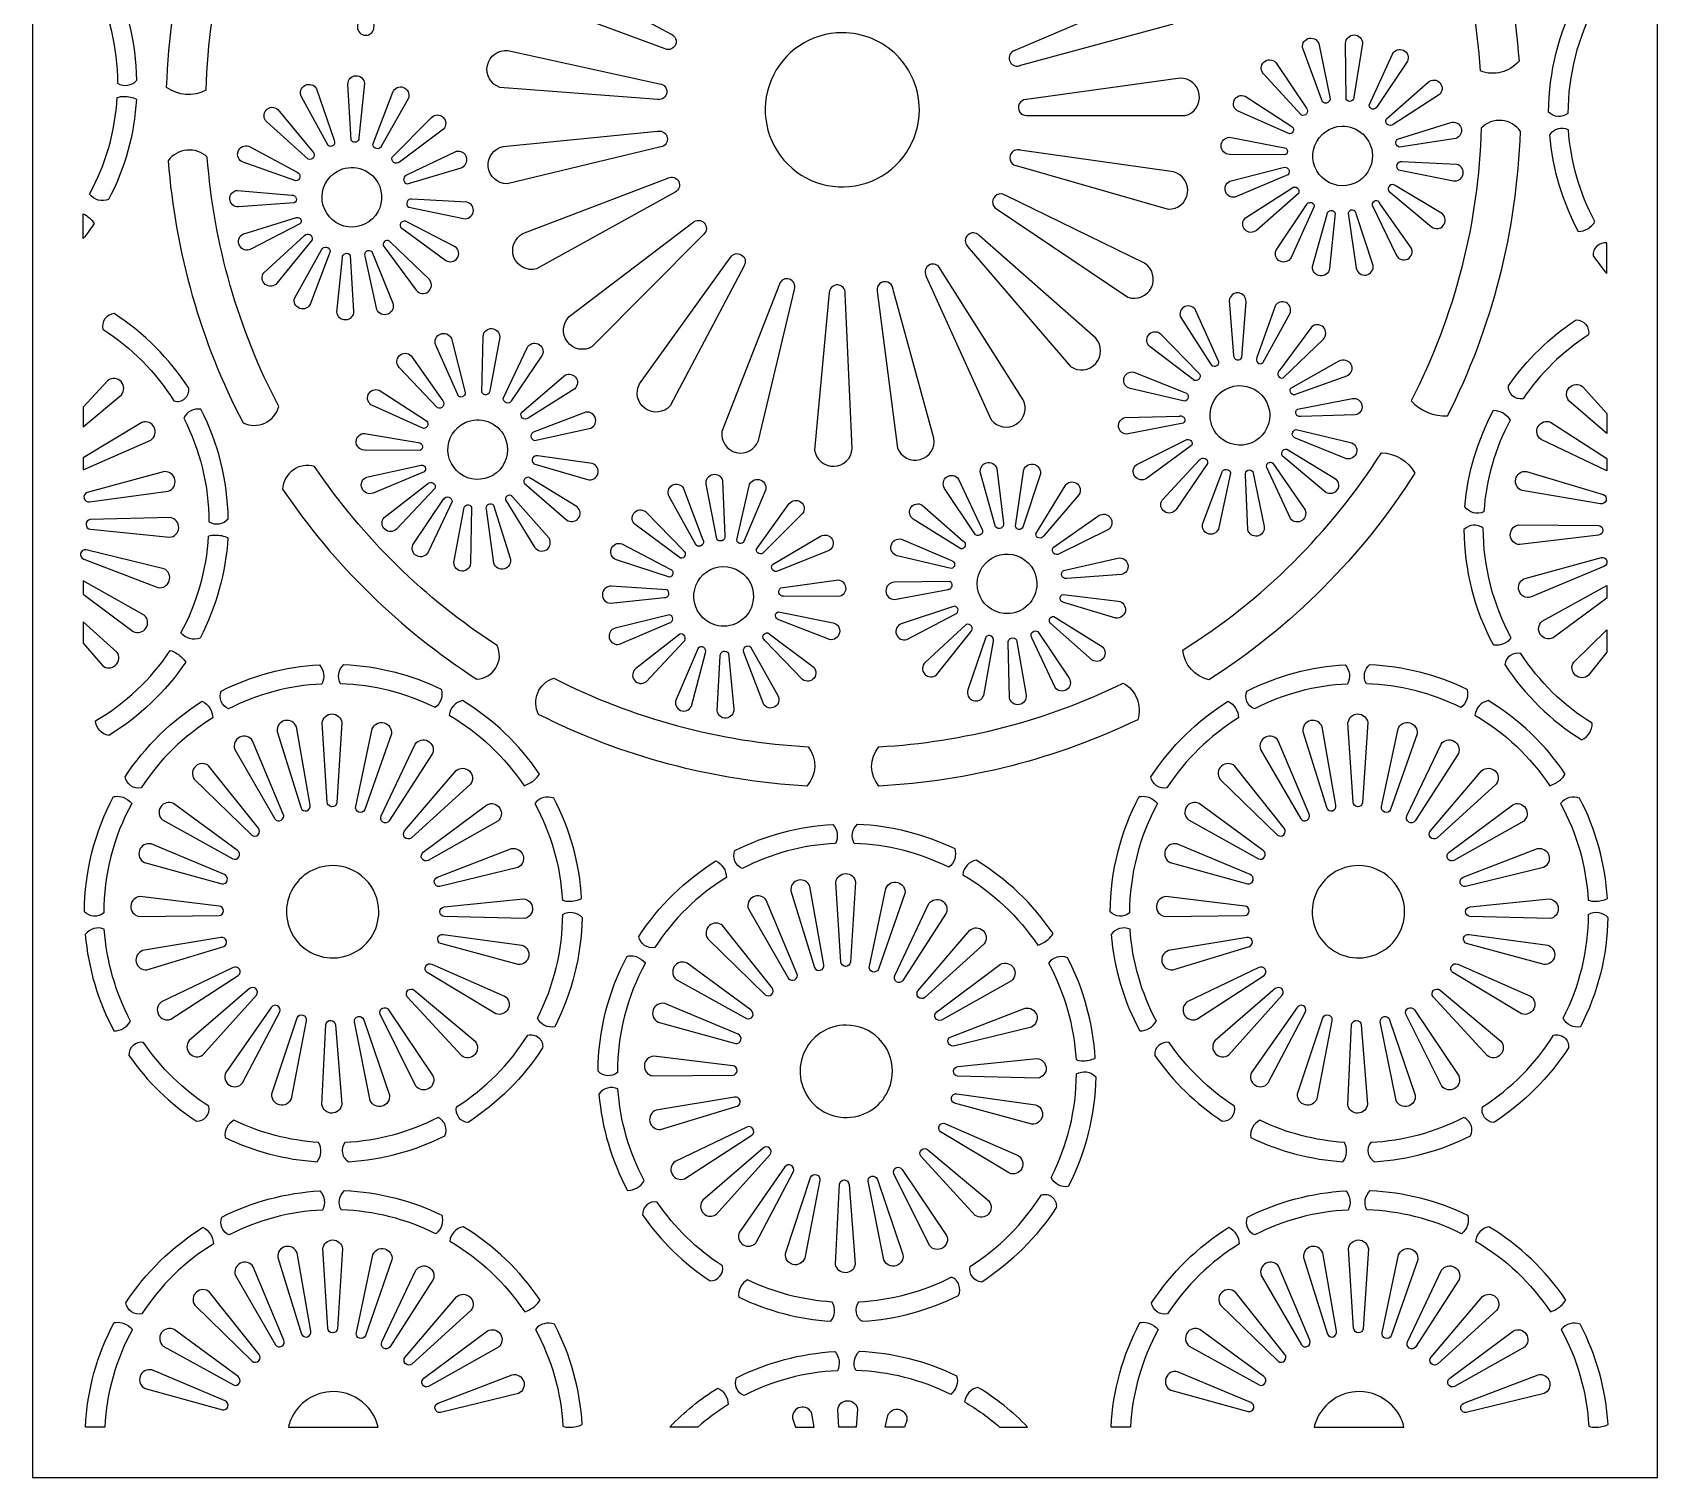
# Model space of a CAD drawing. Header units: millimetres. Extents: x 0 to 960, y 0 to 1630.
# Drawn here: x 0 to 960, y 0 to 853 of the extents above; entities that cross this region are included whole.
import ezdxf

# ---------------------------------------------------------------- set-up
doc = ezdxf.new("R2010")
doc.units = ezdxf.units.MM
doc.layers.add('Image', color=70, linetype='Continuous')

msp = doc.modelspace()

# ---------------------------------------------------------------- linework, layer by layer
at = {"layer": 'Image'}
msp.add_lwpolyline([(0, 0), (960, 0), (960, 1630), (0, 1630)], close=True, dxfattribs=at)
for points in [[(810.32, 987.85, -0.289031), (830.82, 998.63, -0.106723), (878.19, 836.54, -0.322672), (855.36, 830.69, 0.109736)], [(102.38, 819.28, -0.283838), (79.25, 820.96, -0.109268), (122.07, 988.38, -0.410326), (143.33, 979.09, 0.110763)], [(296.57, 895.9), (377.26, 852.43, 0.024173), (377.43, 852.35, -1), (373.79, 843.68, 0.010493), (373.71, 843.71), (286.08, 876.25, -0.896405)], [(35.34, 884.64, -0.11773), (50.25, 823.45, 0.364337), (61.65, 825.22, 0.114803), (45.49, 889.86, 0.347304)], [(199.93, 889.85), (192.06, 857.65, 0.986034), (201.65, 855.57), (204.14, 887.63, -0.043457), (204.15, 887.71, 0.802844)], [(664.67, 878.84), (580.38, 842.83, -0.024173), (580.2, 842.76, 1), (583.04, 833.8, -0.010493), (583.12, 833.82), (673.34, 858.32, 0.896405)], [(923.66, 870.35, 0.125115), (907.09, 805.62, -0.39411), (895.69, 806.37, -0.120984), (912.85, 874.35, -0.022964), (913.87, 874.49, -0.107779), (918.59, 873.94, -0.107197)], [(510.59, 839.94, 0.198913), (478.39, 853.28, 0.303347), (436.32, 825.17, 0.303347), (446.19, 775.55, 0.303347), (495.82, 765.68, 0.303347), (523.92, 807.75, 0.198912)], [(762.01, 812.53), (750.59, 843.47, -0.986354), (759.87, 846.93), (766.42, 815.12, 0.026212), (766.43, 815.07, -0.806222)], [(776.03, 814.12), (775.68, 846.99, -0.985956), (785.78, 846.94), (780.66, 815.23, 0.040191), (780.65, 815.15, -0.80374)], [(280.85, 842.76), (370.38, 823.18, 0.024173), (370.57, 823.15, -1), (369.46, 813.81, 0.010493), (369.38, 813.82), (276.17, 820.98, -0.896405)], [(749.46, 804.7), (727.17, 829.01, -0.986354), (734.44, 835.73), (752.56, 808.77, 0.026212), (752.59, 808.73, -0.806222)], [(789.63, 810.53), (803.41, 840.68, -0.986034), (812.23, 836.38), (794.32, 809.67, 0.043457), (794.28, 809.6, -0.802844)], [(188.29, 789.79), (186.35, 822.88, -0.986034), (196.16, 823.2), (192.83, 791.22, 0.043457), (192.83, 791.13, -0.802844)], [(677.91, 826.41), (587.13, 813.81, -0.024173), (586.93, 813.79, 1), (587.32, 804.39, -0.010493), (587.41, 804.39), (680.89, 804.33, 0.896405)], [(174.58, 786.59), (158.9, 815.48, -0.985956), (167.84, 820.15), (178.16, 789.73, 0.040191), (178.19, 789.66, -0.80374)], [(201.12, 787.31), (212.8, 818.16, -0.986354), (222.07, 814.68), (206.15, 786.38, 0.026212), (206.13, 786.33, -0.806222)], [(742.61, 793.57), (712.26, 806.88, -0.986034), (716.43, 815.77), (743.4, 798.27, 0.043457), (743.48, 798.23, -0.802844)], [(799.82, 802.34), (824.57, 824.14, -0.986354), (831.14, 816.73), (803.83, 799.16, 0.026212), (803.78, 799.13, -0.806222)], [(54, 815.59, -0.119772), (61.41, 814.03, -0.105708), (44.99, 754.79, -0.331209), (33.71, 757.9, 0.110736), (50.03, 814.94, -0.132184)], [(162.94, 778.62), (138.37, 800.62, -0.986354), (144.95, 808.02), (165.62, 782.97, 0.026212), (165.66, 782.93, -0.806222)], [(212.51, 779.79), (235.68, 803.25, -0.986354), (242.75, 796.32), (216.72, 776.9, 0.026212), (216.68, 776.86, -0.806222)], [(791.6, 781.02, -0.303347), (781.23, 764.44, -0.303347), (761.94, 767.67, -0.303347), (757.54, 786.73, -0.303347), (773.47, 798.09, -0.198913), (786.07, 793.31, -0.198912)], [(806.36, 790.37), (837.83, 800.26, -0.986354), (840.83, 790.82), (808.73, 785.84, 0.026212), (808.68, 785.83, -0.806222)], [(814.51, 635.87, 0.223206), (835.99, 627, 0.10961), (879.01, 794.91, 0.47396), (855.9, 796.97, -0.111696)], [(278.09, 786.17), (369.31, 795.04, 0.024173), (369.5, 795.07, -1), (371.31, 785.84, 0.010493), (371.23, 785.82), (280.33, 764, -0.896405)], [(739.69, 781.06), (707.12, 781.42, -0.985795), (707.13, 791.51), (739.73, 785.31, -0.809742)], [(922.96, 741.77, -0.105088), (907.42, 795.96, 0.358527), (896.22, 792.9, 0.102081), (913.13, 735.95, 0.27135)], [(103.25, 779.83, 0.45029), (80.18, 777.65, 0.101622), (124.39, 622.87, 0.469585), (145.51, 632.47, -0.10275)], [(155.51, 765.84), (124.43, 776.88, -0.986354), (127.72, 786.22), (156.34, 770.88, 0.026212), (156.39, 770.86, -0.806222)], [(221.59, 764.08), (253.19, 773.55, 0.986354), (250.38, 783.04), (221.01, 769.16, -0.026212), (220.97, 769.14, 0.806222)], [(674.11, 771.12), (583.37, 783.99, -0.024173), (583.18, 784.03, 1), (580.97, 774.89, -0.010493), (581.05, 774.87), (670.9, 749.08, 0.896405)], [(193.34, 773.06, -0.198912), (203.98, 764.79, -0.303347), (202.57, 745.28, -0.303347), (184.01, 739.11, -0.303347), (171.21, 753.89, -0.303347), (179.97, 771.38, -0.198913)], [(741.69, 769.44), (711.37, 756.45, -0.986354), (707.44, 765.54), (738.88, 773.71, 0.026212), (738.93, 773.73, -0.806222)], [(807.04, 772.23), (839.39, 765.81, 0.986354), (841.35, 775.52), (808.91, 776.99, -0.026212), (808.86, 777, 0.806222)], [(154.67, 752.79), (121.61, 750.35, -0.986034), (121.14, 760.16), (153.17, 757.31, 0.043457), (153.25, 757.31, -0.802844)], [(289.72, 734.61), (375.3, 767.43, 0.024173), (375.47, 767.5, -1), (379.67, 759.09, 0.010493), (379.6, 759.05), (297.77, 713.84, -0.896405)], [(747.92, 758.35), (723.16, 736.55, -0.986354), (716.59, 743.96), (743.91, 761.53, 0.026212), (743.95, 761.56, -0.806222)], [(801.19, 759.74), (826.55, 738.66, 0.986354), (832.9, 746.25), (805.1, 763.03, -0.026212), (805.06, 763.06, 0.806222)], [(222.26, 750.3), (254.54, 743.53, 0.986354), (256.61, 753.22), (224.18, 755.04, -0.026212), (224.13, 755.05, 0.806222)], [(656.97, 717.12), (574.56, 757.24, -0.024173), (574.39, 757.34, 1), (569.48, 749.32, -0.010493), (569.55, 749.27), (647.14, 697.13, 0.896405)], [(757.26, 750.71), (743.56, 720.53, -0.986034), (734.73, 724.81), (752.58, 751.56, 0.043457), (752.62, 751.63, -0.802844)], [(791.39, 751.52), (805.83, 721.68, 0.986034), (814.55, 726.18), (796.06, 752.48, -0.043457), (796.01, 752.56, 0.802844)], [(30.03, 731.7), (30.03, 746.35, -0.056348), (33.62, 743.94, -0.065364), (36.51, 740.56, -0.01868)], [(157.94, 740.36), (128.98, 725.44, -0.985795), (124.27, 734.37), (155.99, 744.14, -0.809742)], [(217.45, 738.45), (244.18, 718.84, 0.986034), (249.78, 726.9), (221.12, 741.49, -0.043457), (221.05, 741.53, 0.802844)], [(317.13, 685.59), (390.06, 741.1, 0.024173), (390.21, 741.22, -1), (396.6, 734.32, 0.010493), (396.54, 734.26), (330.69, 667.91, -0.896405)], [(769.59, 746.71), (766.26, 714.01, -0.985956), (756.24, 715.19), (764.87, 746.13, 0.040191), (764.88, 746.21, -0.80374)], [(777.26, 746.76), (782.07, 714.25, 0.985956), (792.03, 715.88), (782.01, 746.4, -0.040191), (781.99, 746.48, 0.80374)], [(165.14, 731.03), (144.43, 705.37, -0.986354), (136.7, 711.56), (160.66, 733.49, 0.026212), (160.7, 733.53, -0.806222)], [(207.19, 727.63), (226.66, 701.15, 0.985956), (234.7, 707.25), (211.55, 729.53, -0.040191), (211.5, 729.59, 0.80374)], [(628.09, 672.86), (559.32, 733.45, -0.024173), (559.18, 733.59, 1), (552.32, 727.16, -0.010493), (552.37, 727.1), (613.3, 656.2, 0.896405)], [(175.83, 724.15), (164.16, 693.3, -0.986354), (154.89, 696.77), (170.81, 725.08, 0.026212), (170.83, 725.13, -0.806222)], [(187.67, 721.77), (189.68, 688.68, -0.986034), (179.87, 688.33), (183.13, 720.32, 0.043457), (183.13, 720.41, -0.802844)], [(200.44, 724), (212.8, 693.54, -0.985956), (203.39, 689.89), (196.53, 721.28, 0.040191), (196.51, 721.35, -0.80374)], [(358.67, 645.92), (412.22, 720.3, 0.024173), (412.32, 720.46, -1), (420.45, 715.73, 0.010493), (420.41, 715.66), (376.8, 632.97, -0.896405)], [(930, 729.23, 0.459214), (921.98, 721.51, 0.022488), (930, 711.01)], [(585.3, 636.47), (536.3, 713.92, -0.024173), (536.21, 714.09, 1), (527.81, 709.85, -0.010493), (527.85, 709.78), (566.43, 624.63, 0.896405)], [(428.88, 612.42), (450.09, 701.59, -0.024173), (450.14, 701.77, 1), (441.25, 704.82, -0.010493), (441.22, 704.74), (407.23, 617.66, 0.896405)], [(484.27, 607.64), (480.09, 699.2, -0.024173), (480.09, 699.4, 1), (470.7, 699.88, -0.010493), (470.69, 699.79), (462.01, 606.71, 0.896405)], [(532.54, 613.77), (508.28, 702.16, -0.024173), (508.24, 702.35, 1), (498.98, 700.75, -0.010493), (498.99, 700.66), (511.03, 607.96, 0.896405)], [(700.88, 658.98), (687.35, 689.06, 0.986354), (678.31, 685.03), (695.92, 657.74, -0.026212), (695.94, 657.7, 0.806222)], [(714.45, 661.45), (716.92, 694.34, 0.986354), (707.05, 695.12), (709.5, 662.73, -0.026212), (709.5, 662.68, 0.806222)], [(726.83, 658.24), (742.76, 687.31, 0.986034), (734.04, 691.81), (723.34, 661.48, -0.043457), (723.3, 661.4, 0.802844)], [(41.56, 678.13, -0.111324), (83.57, 635.79, 0.537648), (92.38, 643.32, 0.103463), (48.31, 687.36, 0.462702)], [(919.17, 674.75, 0.100495), (880.56, 637.06, -0.483212), (871.96, 644.71, -0.095663), (911.88, 683.61, -0.484951)], [(251.57, 638.72), (238.24, 668.77, -0.985956), (247.53, 672.72), (255.38, 641.57, 0.040191), (255.41, 641.49, -0.80374)], [(265.49, 640.81), (266.2, 673.95, -0.986034), (276.01, 673.49), (270.13, 641.87, 0.043457), (270.12, 641.79, -0.802844)], [(686.5, 647.91), (660.2, 667.81, -0.986354), (666.14, 675.73), (688.81, 652.47, 0.026212), (688.85, 652.44, -0.806222)], [(738.9, 649.49), (762.6, 672.26, 0.985956), (755.5, 679.43), (736.44, 653.56, -0.040191), (736.39, 653.5, 0.80374)], [(239.32, 631.71), (216.59, 655.6, -0.986354), (223.75, 662.45), (242.35, 635.83, 0.026212), (242.38, 635.79, -0.806222)], [(278.08, 637.32), (292.19, 667.13, -0.986354), (301.15, 662.93), (283.02, 635.98, 0.026212), (282.99, 635.94, -0.806222)], [(680.54, 635.64), (648.42, 643.17, -0.986354), (650.65, 652.81), (680.8, 640.75, 0.026212), (680.85, 640.73, -0.806222)], [(743.39, 643.27), (771.96, 659.52, -0.985956), (776.81, 650.67), (746.6, 639.75, 0.040191), (746.53, 639.72, -0.80374)], [(30.03, 620.52), (52.51, 639.4, 0.888872), (44.54, 647.94), (30.03, 632.17)], [(288.83, 628.91), (313.81, 650.45, -0.986354), (320.3, 642.97), (292.8, 625.69, 0.026212), (292.76, 625.66, -0.806222)], [(702.67, 641.3, -0.303347), (722.2, 642.47, -0.303347), (730.75, 624.88, -0.303347), (717.77, 610.25, -0.303347), (699.28, 616.64, -0.198913), (695.87, 629.67, -0.198912)], [(930.03, 628.36), (930.03, 616.6), (907.6, 635.9, -0.888872), (915.68, 644.33)], [(230.9, 619.56), (200.81, 633.05, -0.986354), (204.83, 642.1), (232.13, 624.52, 0.026212), (232.18, 624.49, -0.806222)], [(747.28, 630.91), (779.82, 637.24, -0.986034), (781.45, 627.56), (749.3, 626.6, 0.043457), (749.22, 626.59, -0.802844)], [(89.34, 625.64, -0.11773), (104.25, 564.45, 0.364337), (115.65, 566.22, 0.114803), (99.49, 630.86, 0.347304)], [(278.97, 614.49, -0.303347), (276.01, 595.15, -0.303347), (257.02, 590.49, -0.303347), (245.44, 606.25, -0.303347), (255.57, 622.98, -0.198913), (269.03, 623.58, -0.198912)], [(296.63, 612.52), (328.88, 619.44, 0.986354), (326.84, 629.12), (296.46, 617.64, -0.026212), (296.41, 617.62, 0.806222)], [(679.77, 622.59), (647.22, 616.33, -0.986034), (645.61, 626.01), (677.75, 626.91, 0.043457), (677.84, 626.92, -0.802844)], [(872.94, 624.44, 0.105088), (857.41, 570.25, -0.358527), (846.2, 573.32, -0.102081), (863.11, 630.26, -0.27135)], [(30.03, 595.18), (69.93, 612.69, 0.888872), (64.67, 623.12), (30.03, 602.26)], [(229.02, 606.62), (195.87, 606.83, -0.986034), (196.18, 616.64), (227.88, 611.25, 0.043457), (227.97, 611.24, -0.802844)], [(746.47, 618.86), (778.58, 611.33, -0.986354), (776.36, 601.68), (746.2, 613.75, 0.026212), (746.16, 613.77, -0.806222)], [(930.03, 601.79), (930.03, 594.49), (891.19, 613.06, -0.888872), (896.79, 623.32)], [(684.73, 609.42), (658.15, 590.08, -0.985956), (652.34, 598.33), (681.15, 612.56, 0.040191), (681.22, 612.6, -0.80374)], [(796.89, 605.16, -0.263112), (816.71, 593.16, -0.109016), (695, 471.04, -0.322547), (679.56, 488.67, 0.111011)], [(741.05, 607.36), (769.21, 590.19, -0.986354), (764.08, 581.72), (739.2, 602.59, 0.026212), (739.16, 602.62, -0.806222)], [(166.62, 597.14, 0.487156), (147.76, 583.69, 0.101273), (262.47, 471.54, 0.534009), (274.53, 491.32, -0.101273)], [(231.29, 593.97), (201.23, 581.41, -0.985795), (197.25, 590.69), (229.64, 597.89, -0.809742)], [(296.2, 598.74), (327.83, 589.41, 0.986354), (330.66, 598.9), (298.49, 603.31, -0.026212), (298.44, 603.32, 0.806222)], [(569, 561.48), (560.1, 593.24, -0.986354), (569.63, 595.94), (573.6, 563.71, 0.026212), (573.61, 563.66, -0.806222)], [(580.78, 561.94), (585.41, 594.19, -0.985795), (595.41, 592.84), (584.99, 561.34, -0.809742)], [(694.16, 598.93), (675.57, 571.68, -0.986354), (667.38, 577.24), (689.5, 601.01, 0.026212), (689.53, 601.05, -0.806222)], [(707.81, 593.24), (700.94, 560.98, -0.986354), (691.25, 563.01), (702.7, 593.41, 0.026212), (702.72, 593.45, -0.806222)], [(732.74, 598.99), (751.34, 572.24, -0.985795), (743.1, 566.41), (729.26, 596.56, -0.809742)], [(33.66, 576.23), (80.16, 582.58, 0.888872), (77.97, 594.05), (32.22, 581.68, 0.90929)], [(237.72, 584.09), (215.02, 560.17, -0.986354), (207.81, 566.96), (233.45, 586.9, 0.026212), (233.49, 586.94, -0.806222)], [(290.46, 587.31), (315.53, 565.62, 0.986034), (321.76, 573.21), (294.36, 590.04, -0.043457), (294.29, 590.09, 0.802844)], [(392.17, 550.53), (376.05, 579.31, -0.986354), (384.68, 584.18), (396.11, 553.78, 0.026212), (396.13, 553.73, -0.806222)], [(404.31, 554.29), (397.98, 586.66, -0.986354), (407.69, 588.59), (409.08, 556.14, 0.026212), (409.08, 556.09, -0.806222)], [(416.09, 553.8), (423.29, 585.58, -0.985795), (433.15, 583.44), (420.24, 552.87, -0.809742)], [(557.19, 556.77), (538.83, 584.16, -0.986354), (547.04, 589.7), (560.87, 560.32, 0.026212), (560.89, 560.27, -0.806222)], [(592.8, 557.4), (609.98, 585.75, -0.986034), (618.24, 580.45), (597.35, 556, 0.043457), (597.3, 555.93, -0.802844)], [(720.85, 594.12), (727.61, 561.67, -0.986034), (717.95, 559.91), (716.57, 592.04, 0.043457), (716.56, 592.12, -0.802844)], [(926.33, 575.07), (880.04, 582.82, -0.888872), (882.58, 594.22), (927.94, 580.47, -0.90929)], [(247.83, 576.38), (233.72, 546.56, -0.986354), (224.76, 550.77), (242.89, 577.71, 0.026212), (242.92, 577.76, -0.806222)], [(279.36, 577.34), (296.65, 549.39, 0.985956), (305.15, 554.83), (283.86, 578.89, -0.040191), (283.82, 578.95, 0.80374)], [(427.71, 548.32), (447.1, 575.2, -0.986034), (454.92, 569.26), (432.14, 546.56, 0.043457), (432.08, 546.49, -0.802844)], [(34.24, 560.06), (80.93, 555.28, 0.888872), (81.5, 566.94), (34.12, 565.7, 0.90929)], [(259.44, 573.06), (258.8, 539.92, -0.986034), (248.99, 540.35), (254.8, 571.98, 0.043457), (254.8, 572.07, -0.802844)], [(272.34, 574.26), (282.22, 542.92, -0.985956), (272.55, 540.03), (268.23, 571.86, 0.040191), (268.21, 571.94, -0.80374)], [(382.73, 543), (356.1, 562.74, -0.986034), (362.14, 570.47), (384.54, 547.4, 0.043457), (384.61, 547.34, -0.802844)], [(548.38, 548.5), (520.26, 566.05, -0.986034), (525.67, 574.24), (549.84, 553.04, 0.043457), (549.91, 552.98, -0.802844)], [(602.94, 549.15), (629.96, 568.06, -0.986354), (635.66, 559.97), (606.56, 545.55, 0.026212), (606.52, 545.52, -0.806222)], [(868.58, 492.28, 0.107197), (873.64, 495.87, 0.107776), (873.64, 495.87, -0.125115), (857.08, 560.59, 0.39411), (845.67, 559.85, 0.120984), (862.83, 491.87, 0.022964), (863.85, 491.73, 0.107779)], [(925.2, 556.54), (878.6, 550.96, -0.888872), (877.83, 562.61), (925.22, 562.17, -0.90929)], [(30.25, 542.45), (74.05, 525.61, 0.888872), (77.66, 536.72), (31.61, 547.92, 0.90929)], [(108, 556.59, -0.119772), (115.41, 555.03, -0.105708), (98.99, 495.79, -0.331209), (87.71, 498.9, 0.110736), (104.03, 555.94, -0.132184)], [(376.23, 531.78), (344.96, 541.91, -0.985956), (348.21, 551.46), (376.66, 536.53, 0.040191), (376.73, 536.5, -0.80374)], [(437.16, 539.28), (465.6, 555.98, -0.986354), (470.64, 547.45), (440.49, 535.4, 0.026212), (440.44, 535.38, -0.806222)], [(542.8, 536.81), (510.82, 544.4, -0.985956), (513.3, 554.18), (542.85, 541.57, 0.040191), (542.93, 541.54, -0.80374)], [(405.15, 503.06, -0.303347), (391.12, 516.68, -0.303347), (398.33, 534.86, -0.303347), (417.89, 535.16, -0.303347), (425.64, 517.2, -0.198913), (418.33, 505.89, -0.198912)], [(586.88, 514.14, -0.198912), (573.98, 510.27, -0.303347), (558.9, 522.73, -0.303347), (564.64, 541.43, -0.303347), (584.11, 543.28, -0.303347), (593.27, 526.01, -0.198913)], [(609.05, 535.69), (641.22, 542.94, -0.986354), (643.43, 533.29), (611.04, 530.98, 0.026212), (610.98, 530.97, -0.806222)], [(928.35, 537.97), (885.07, 519.83, -0.888872), (881.13, 530.82), (926.83, 543.39, -0.90929)], [(30.03, 521.62), (59.48, 499.65, 0.888872), (65.95, 509.37), (30.03, 529.59)], [(442.17, 525.38), (474.82, 530.04, -0.986354), (476.25, 520.24), (443.78, 520.52, 0.026212), (443.73, 520.52, -0.806222)], [(541.85, 529.2), (508.98, 528.69, 0.985956), (509.29, 518.61), (540.86, 524.54, -0.040191), (540.94, 524.55, 0.80374)], [(374.67, 524.28), (341.87, 526.4, 0.985956), (341.37, 516.32), (373.32, 519.71, -0.040191), (373.4, 519.72, 0.80374)], [(608.79, 521.58), (641.42, 517.6, -0.985956), (640.04, 507.61), (609.27, 516.84, 0.040191), (609.2, 516.86, -0.80374)], [(930.03, 526.84), (930.03, 519.3), (898.27, 495.92, -0.888872), (891.85, 505.68)], [(376.35, 509.46), (344.15, 501.61, 0.986034), (346.71, 492.14), (376.32, 504.7, -0.043457), (376.4, 504.72, 0.802844)], [(440.79, 511.33), (472.99, 504.76, -0.985956), (470.83, 494.91), (440.89, 506.57, 0.040191), (440.82, 506.6, -0.80374)], [(544.71, 514.56), (513.24, 504.16, 0.986034), (516.55, 494.92), (545.05, 509.81, -0.043457), (545.13, 509.85, 0.802844)], [(30.03, 492.7), (41.31, 479.49, 0.888872), (49.78, 487.53), (30.03, 505.4)], [(551.58, 503.77), (527.34, 481.4, 0.986354), (534.04, 474.1), (554.33, 499.46, -0.026212), (554.36, 499.5, 0.806222)], [(593.99, 499.54), (612.35, 472.14, -0.986354), (604.14, 466.6), (590.31, 495.98, 0.026212), (590.28, 496.03, -0.806222)], [(603.44, 508.56), (631.53, 490.95, -0.986034), (626.1, 482.77), (601.98, 504.03, 0.043457), (601.91, 504.08, -0.802844)], [(930.03, 500.56), (930.03, 487.41), (919.26, 473.84, -0.888872), (910.51, 481.58)], [(382.34, 498.16), (356.39, 477.79, 0.986354), (362.48, 469.98), (384.73, 493.64, -0.026212), (384.77, 493.68, 0.806222)], [(393.32, 489.81), (380.25, 459.53, 0.986354), (389.32, 455.57), (397.58, 486.98, -0.026212), (397.59, 487.03, 0.806222)], [(424.27, 490.55), (440.38, 461.77, -0.986354), (431.76, 456.9), (420.32, 487.3, 0.026212), (420.3, 487.34, -0.806222)], [(434.42, 498.78), (461, 478.98, -0.986034), (454.94, 471.26), (432.59, 494.38, 0.043457), (432.53, 494.44, -0.802844)], [(563.19, 496.33), (552.58, 465.1, 0.986354), (561.95, 461.88), (567.66, 493.85, -0.026212), (567.68, 493.91, 0.806222)], [(581.26, 494.62), (586.93, 462.13, -0.986354), (577.19, 460.4), (576.46, 492.87, 0.026212), (576.45, 492.92, -0.806222)], [(87.62, 484.94, -0.065364), (90.51, 481.56, -0.108135), (45.02, 438.19, -0.325935), (37.16, 446.79, 0.113515), (81.4, 488.47, -0.092972), (81.4, 488.47, -0.093745)], [(237.9, 454.67, 0.107491), (182, 468.71, -0.34862), (183.98, 480.17, -0.100994), (241.38, 465.67, -0.31697)], [(411.19, 486.67), (414.25, 453.83, -0.986354), (404.4, 452.87), (406.26, 485.3, 0.026212), (406.26, 485.35, -0.806222)], [(843.9, 454.67, 0.107491), (788, 468.71, -0.34862), (789.98, 480.17, -0.100994), (847.38, 465.67, -0.31697)], [(921.48, 445.41, -0.111966), (879.22, 486.72, 0.423833), (869.74, 480.19, 0.10782), (915.31, 435.57, 0.278916)], [(170.95, 468.62, 0.108526), (115.84, 453.93, -0.418238), (111.47, 464.45, -0.103184), (169.47, 479.97, -0.306336)], [(458.27, 431.54, -0.368878), (457.41, 408.39, -0.10356), (298.97, 450.66, -0.463587), (307.92, 472.09, 0.104409)], [(776.95, 468.62, 0.108526), (721.84, 453.93, -0.418238), (717.47, 464.45, -0.103184), (775.47, 479.97, -0.306336)], [(644.38, 469.12, -0.357049), (652.97, 447.54, -0.099616), (500.06, 408.35, -0.375917), (500.04, 431.54, 0.099919)], [(106.48, 448.59, 0.111966), (64.22, 407.28, -0.423833), (54.74, 413.81, -0.10782), (100.31, 458.43, -0.278916)], [(296.62, 412.06, 0.065364), (299.51, 415.44, 0.108135), (254.02, 458.81, 0.325935), (246.16, 450.21, -0.113515), (290.4, 408.53, 0.092972), (290.4, 408.53, 0.093745)], [(712.48, 448.59, 0.111966), (670.22, 407.28, -0.423833), (660.74, 413.81, -0.10782), (706.31, 458.43, -0.278916)], [(902.62, 412.06, 0.065364), (905.51, 415.44, 0.108135), (860.02, 458.81, 0.325935), (852.16, 450.21, -0.113515), (896.4, 408.53, 0.092972), (896.4, 408.53, 0.093745)], [(164.02, 397.05), (155.88, 443.27, 0.888872), (144.5, 440.63), (158.63, 395.39, 0.90929)], [(174.13, 398.85), (171.15, 445.69, -0.888872), (182.83, 445.81), (179.75, 398.51, -0.90929)], [(190.97, 396.27), (200.71, 442.18, -0.888872), (211.99, 439.15), (196.3, 394.43, -0.90929)], [(770.02, 397.05), (761.88, 443.27, 0.888872), (750.5, 440.63), (764.63, 395.39, 0.90929)], [(780.13, 398.85), (777.15, 445.69, -0.888872), (788.83, 445.81), (785.75, 398.51, -0.90929)], [(796.97, 396.27), (806.71, 442.18, -0.888872), (817.99, 439.15), (802.3, 394.43, -0.90929)], [(148.15, 391.84), (129.99, 435.12, 0.888872), (119.48, 430.03), (143.26, 389.04, 0.90929)], [(206, 390.74), (226.11, 433.15, -0.888872), (236.38, 427.59), (210.76, 387.72, -0.90929)], [(754.15, 391.84), (735.99, 435.12, 0.888872), (725.48, 430.03), (749.26, 389.04, 0.90929)], [(812, 390.74), (832.11, 433.15, -0.888872), (842.38, 427.59), (816.76, 387.72, -0.90929)], [(133.44, 383.4), (104.26, 420.16, 0.888872), (95.51, 412.42), (129.49, 379.38, 0.90929)], [(219.83, 381.83), (250.31, 417.51, -0.888872), (258.78, 409.47), (223.63, 377.66, -0.90929)], [(739.44, 383.4), (710.26, 420.16, 0.888872), (701.51, 412.42), (735.49, 379.38, 0.90929)], [(825.83, 381.83), (856.31, 417.51, -0.888872), (864.78, 409.47), (829.63, 377.66, -0.90929)], [(53.58, 401.72, -0.107197), (58.64, 398.13, -0.107776), (58.64, 398.13, 0.125115), (42.08, 333.41, -0.39411), (30.67, 334.15, -0.120984), (47.83, 402.13, -0.022964), (48.85, 402.27, -0.107779)], [(121.06, 370.26), (83.27, 398.08, 0.888872), (76.85, 388.32), (118.3, 365.34, 0.90929)], [(230.86, 369.29), (268.48, 397.35, -0.888872), (274.95, 387.63), (233.65, 364.39, -0.90929)], [(317, 340.41, 0.119772), (324.41, 341.97, 0.105708), (307.99, 401.21, 0.331209), (296.71, 398.1, -0.110736), (313.03, 341.05, 0.132184)], [(659.58, 401.72, -0.107197), (664.64, 398.13, -0.107776), (664.64, 398.13, 0.125115), (648.08, 333.41, -0.39411), (636.67, 334.15, -0.120984), (653.83, 402.13, -0.022964), (654.85, 402.27, -0.107779)], [(727.06, 370.26), (689.27, 398.08, 0.888872), (682.85, 388.32), (724.3, 365.34, 0.90929)], [(836.86, 369.29), (874.48, 397.35, -0.888872), (880.95, 387.63), (839.65, 364.39, -0.90929)], [(923, 340.41, 0.119772), (930.41, 341.97, 0.105708), (913.99, 401.21, 0.331209), (902.71, 398.1, -0.110736), (919.03, 341.05, 0.132184)], [(474.39, 374.37, 0.108526), (419.28, 359.69, -0.418238), (414.91, 370.2, -0.103184), (472.9, 385.72, -0.306336)], [(541.34, 360.42, 0.107491), (485.44, 374.47, -0.34862), (487.42, 385.93, -0.100994), (544.82, 371.43, -0.31697)], [(113.35, 356.03), (70.07, 374.17, 0.888872), (66.13, 363.18), (111.83, 350.61, 0.90929)], [(239.25, 354.55), (283.05, 371.39, -0.888872), (286.66, 360.28), (240.61, 349.08, -0.90929)], [(719.35, 356.03), (676.07, 374.17, 0.888872), (672.13, 363.18), (717.83, 350.61, 0.90929)], [(845.25, 354.55), (889.05, 371.39, -0.888872), (892.66, 360.28), (846.61, 349.08, -0.90929)], [(177.31, 361.4, 0.303347), (152.1, 344.56, 0.303347), (158.02, 314.83, 0.303346), (187.75, 308.92, 0.303347), (204.59, 334.12, 0.198912), (196.6, 353.41, 0.198913)], [(409.92, 354.35, 0.111966), (367.66, 313.03, -0.423833), (358.18, 319.56, -0.10782), (403.75, 364.19, -0.278916)], [(477.57, 304.61), (474.58, 351.44, -0.888872), (486.26, 351.57), (483.19, 304.27, -0.90929)], [(600.06, 317.82, 0.065364), (602.94, 321.2, 0.108135), (557.46, 364.57, 0.325935), (549.6, 355.97, -0.113515), (593.84, 314.29, 0.092972), (593.84, 314.29, 0.093745)], [(783.31, 361.4, 0.303347), (758.1, 344.56, 0.303347), (764.02, 314.83, 0.303346), (793.75, 308.92, 0.303347), (810.59, 334.12, 0.198912), (802.6, 353.41, 0.198913)], [(467.46, 302.8), (459.32, 349.02, 0.888872), (447.94, 346.39), (462.07, 301.15, 0.90929)], [(494.41, 302.03), (504.15, 347.93, -0.888872), (515.43, 344.91), (499.74, 300.18, -0.90929)], [(110.2, 337.46), (63.6, 343.04, 0.888872), (62.83, 331.39), (110.22, 331.83, 0.90929)], [(243.24, 336.94), (289.93, 341.72, -0.888872), (290.5, 330.06), (243.12, 331.3, -0.90929)], [(451.59, 297.6), (433.43, 340.87, 0.888872), (422.92, 335.79), (446.7, 294.79, 0.90929)], [(509.44, 296.5), (529.55, 338.91, -0.888872), (539.82, 333.35), (514.2, 293.48, -0.90929)], [(716.2, 337.46), (669.6, 343.04, 0.888872), (668.83, 331.39), (716.22, 331.83, 0.90929)], [(849.24, 336.94), (895.93, 341.72, -0.888872), (896.5, 330.06), (849.12, 331.3, -0.90929)], [(298.34, 271.36, 0.11773), (313.25, 332.55, -0.364337), (324.65, 330.78, -0.114803), (308.49, 266.14, -0.347304)], [(436.88, 289.16), (407.69, 325.91, 0.888872), (398.95, 318.17), (432.93, 285.14, 0.90929)], [(904.34, 271.36, 0.11773), (919.25, 332.55, -0.364337), (930.65, 330.78, -0.114803), (914.49, 266.14, -0.347304)], [(57.94, 269.56, -0.105088), (42.41, 323.75, 0.358527), (31.2, 320.68, 0.102081), (48.11, 263.74, 0.27135)], [(111.33, 318.93), (65.04, 311.18, 0.888872), (67.58, 299.78), (112.94, 313.53, 0.90929)], [(242.66, 320.77), (289.16, 314.42, -0.888872), (286.97, 302.95), (241.22, 315.32, -0.90929)], [(523.27, 287.58), (553.75, 323.27, -0.888872), (562.21, 315.22), (527.07, 283.42, -0.90929)], [(663.94, 269.56, -0.105088), (648.41, 323.75, 0.358527), (637.2, 320.68, 0.102081), (654.11, 263.74, 0.27135)], [(717.33, 318.93), (671.04, 311.18, 0.888872), (673.58, 299.78), (718.94, 313.53, 0.90929)], [(848.66, 320.77), (895.16, 314.42, -0.888872), (892.97, 302.95), (847.22, 315.32, -0.90929)], [(357.02, 307.48, -0.107197), (362.08, 303.89, -0.107776), (362.08, 303.89, 0.125115), (345.52, 239.16, -0.39411), (334.11, 239.91, -0.120984), (351.27, 307.89, -0.022964), (352.29, 308.03, -0.107779)], [(620.44, 246.17, 0.119772), (627.84, 247.72, 0.105708), (611.43, 306.96, 0.331209), (600.15, 303.85, -0.110736), (616.47, 246.81, 0.132184)], [(118.53, 301.19), (76.19, 280.94, 0.888872), (81.79, 270.68), (121.57, 296.44, 0.90929)], [(235.95, 303.17), (278.93, 284.31, -0.888872), (273.67, 273.88), (233.07, 298.32, -0.90929)], [(424.5, 276.01), (386.71, 303.84, 0.888872), (380.29, 294.08), (421.74, 271.1, 0.90929)], [(534.3, 275.04), (571.91, 303.11, -0.888872), (578.39, 293.39), (537.09, 270.14, -0.90929)], [(724.53, 301.19), (682.19, 280.94, 0.888872), (687.79, 270.68), (727.57, 296.44, 0.90929)], [(841.95, 303.17), (884.93, 284.31, -0.888872), (879.67, 273.88), (839.07, 298.32, -0.90929)], [(128.17, 288.71), (92.6, 258.1, 0.888872), (100.68, 249.67), (132.35, 284.93, 0.90929)], [(225.57, 287.77), (261.51, 257.6, -0.888872), (253.54, 249.06), (221.44, 283.94, -0.90929)], [(734.17, 288.71), (698.6, 258.1, 0.888872), (706.68, 249.67), (738.35, 284.93, 0.90929)], [(831.57, 287.77), (867.51, 257.6, -0.888872), (859.54, 249.06), (827.44, 283.94, -0.90929)], [(141.09, 277.62), (114.15, 239.2, 0.888872), (124.05, 233.01), (146.07, 274.98, 0.90929)], [(416.79, 261.79), (373.51, 279.93, 0.888872), (369.57, 268.93), (415.27, 256.36, 0.90929)], [(747.09, 277.62), (720.15, 239.2, 0.888872), (730.05, 233.01), (752.07, 274.98, 0.90929)], [(161.63, 269.77), (152.75, 223.69, -0.888872), (141.42, 226.51), (156.27, 271.51, -0.90929)], [(178.95, 267.3), (182.66, 220.51, -0.888872), (170.98, 220.21), (173.32, 267.55, -0.90929)], [(195.71, 270.29), (210.82, 225.86, -0.888872), (199.58, 222.69), (190.19, 269.15, -0.90929)], [(210.36, 276.14), (236.55, 237.2, -0.888872), (226.52, 231.21), (205.33, 273.6, -0.90929)], [(542.69, 260.3), (586.49, 277.15, -0.888872), (590.1, 266.04), (544.05, 254.83, -0.90929)], [(767.63, 269.77), (758.75, 223.69, -0.888872), (747.42, 226.51), (762.27, 271.51, -0.90929)], [(784.95, 267.3), (788.66, 220.51, -0.888872), (776.98, 220.21), (779.32, 267.55, -0.90929)], [(801.71, 270.29), (816.82, 225.86, -0.888872), (805.58, 222.69), (796.19, 269.15, -0.90929)], [(816.36, 276.14), (842.55, 237.2, -0.888872), (832.52, 231.21), (811.33, 273.6, -0.90929)], [(250.56, 218.87, 0.111324), (292.57, 261.21, -0.537648), (301.38, 253.68, -0.103463), (257.31, 209.64, -0.462702)], [(480.75, 267.16, 0.303347), (455.54, 250.32, 0.303347), (461.46, 220.59, 0.303346), (491.19, 214.68, 0.303347), (508.03, 239.88, 0.198912), (500.04, 259.17, 0.198913)], [(856.56, 218.87, 0.111324), (898.57, 261.21, -0.537648), (907.38, 253.68, -0.103463), (863.31, 209.64, -0.462702)], [(104.17, 219.25, -0.100495), (65.56, 256.94, 0.483212), (56.96, 249.29, 0.095663), (96.88, 210.39, 0.484951)], [(710.17, 219.25, -0.100495), (671.56, 256.94, 0.483212), (662.96, 249.29, 0.095663), (702.88, 210.39, 0.484951)], [(413.64, 243.22), (367.04, 248.8, 0.888872), (366.27, 237.14), (413.66, 237.58, 0.90929)], [(546.68, 242.69), (593.37, 247.48, -0.888872), (593.94, 235.81), (546.56, 237.06, -0.90929)], [(601.77, 177.12, 0.11773), (616.69, 238.31, -0.364337), (628.09, 236.53, -0.114803), (611.92, 171.9, -0.347304)], [(361.38, 175.31, -0.105088), (345.85, 229.5, 0.358527), (334.64, 226.44, 0.102081), (351.55, 169.49, 0.27135)], [(414.76, 224.69), (368.48, 216.94, 0.888872), (371.02, 205.53), (416.37, 219.29, 0.90929)], [(546.1, 226.52), (592.6, 220.18, -0.888872), (590.41, 208.71), (544.65, 221.07, -0.90929)], [(239.58, 212.56, -0.106248), (184.55, 197.78, 0.473589), (186.93, 186.48, 0.10083), (243.58, 201.8, 0.423242)], [(845.58, 212.56, -0.106248), (790.55, 197.78, 0.473589), (792.93, 186.48, 0.10083), (849.58, 201.8, 0.423242)], [(169.02, 197.88, -0.096154), (119.03, 210.94, 0.327687), (113.77, 200.81, 0.096507), (168.15, 186.5, 0.312473)], [(421.97, 206.94), (379.63, 186.69, 0.888872), (385.22, 176.44), (425.01, 202.2, 0.90929)], [(539.39, 208.92), (582.37, 190.07, -0.888872), (577.11, 179.64), (536.51, 204.08, -0.90929)], [(775.02, 197.88, -0.096154), (725.03, 210.94, 0.327687), (719.77, 200.81, 0.096507), (774.15, 186.5, 0.312473)], [(431.61, 194.47), (396.04, 163.86, 0.888872), (404.12, 155.42), (435.79, 190.68, 0.90929)], [(529.01, 193.53), (564.95, 163.35, -0.888872), (556.97, 154.82), (524.88, 189.69, -0.90929)], [(444.53, 183.38), (417.59, 144.96, 0.888872), (427.49, 138.77), (449.51, 180.74, 0.90929)], [(513.8, 181.9), (539.99, 142.96, -0.888872), (529.96, 136.96), (508.77, 179.35, -0.90929)], [(465.07, 175.53), (456.19, 129.45, -0.888872), (444.86, 132.26), (459.71, 177.27, -0.90929)], [(482.39, 173.05), (486.1, 126.27, -0.888872), (474.42, 125.97), (476.76, 173.31, -0.90929)], [(499.15, 176.05), (514.26, 131.62, -0.888872), (503.02, 128.45), (493.63, 174.91, -0.90929)], [(171.33, 157.93, 0.108526), (116.21, 143.25, -0.418238), (111.85, 153.77, -0.103184), (169.84, 169.28, -0.306336)], [(238.27, 143.99, 0.107491), (182.38, 158.03, -0.34862), (184.35, 169.49, -0.100994), (241.75, 154.99, -0.31697)], [(554, 124.62, 0.111324), (596, 166.96, -0.537648), (604.82, 159.44, -0.103463), (560.75, 115.4, -0.462702)], [(777.33, 157.93, 0.108526), (722.21, 143.25, -0.418238), (717.85, 153.77, -0.103184), (775.84, 169.28, -0.306336)], [(844.27, 143.99, 0.107491), (788.38, 158.03, -0.34862), (790.35, 169.49, -0.100994), (847.75, 154.99, -0.31697)], [(407.61, 125.01, -0.100495), (368.99, 162.69, 0.483212), (360.4, 155.05, 0.095663), (400.31, 116.14, 0.484951)], [(106.85, 137.91, 0.111966), (64.6, 96.6, -0.423833), (55.11, 103.12, -0.10782), (100.69, 147.75, -0.278916)], [(296.99, 101.38, 0.065364), (299.88, 104.76, 0.108135), (254.39, 148.13, 0.325935), (246.53, 139.53, -0.113515), (290.77, 97.85, 0.092972), (290.77, 97.85, 0.093745)], [(712.85, 137.91, 0.111966), (670.6, 96.6, -0.423833), (661.11, 103.12, -0.10782), (706.69, 147.75, -0.278916)], [(902.99, 101.38, 0.065364), (905.88, 104.76, 0.108135), (860.39, 148.13, 0.325935), (852.53, 139.53, -0.113515), (896.77, 97.85, 0.092972), (896.77, 97.85, 0.093745)], [(164.39, 86.37), (156.26, 132.59, 0.888872), (144.88, 129.95), (159, 84.71, 0.90929)], [(174.5, 88.17), (171.52, 135.01, -0.888872), (183.2, 135.13), (180.13, 87.83, -0.90929)], [(191.34, 85.59), (201.08, 131.5, -0.888872), (212.36, 128.47), (196.67, 83.75, -0.90929)], [(770.39, 86.37), (762.26, 132.59, 0.888872), (750.88, 129.95), (765, 84.71, 0.90929)], [(780.5, 88.17), (777.52, 135.01, -0.888872), (789.2, 135.13), (786.13, 87.83, -0.90929)], [(797.34, 85.59), (807.08, 131.5, -0.888872), (818.36, 128.47), (802.67, 83.75, -0.90929)], [(148.52, 81.16), (130.37, 124.44, 0.888872), (119.85, 119.35), (143.64, 78.36, 0.90929)], [(206.38, 80.06), (226.48, 122.47, -0.888872), (236.76, 116.91), (211.13, 77.04, -0.90929)], [(754.52, 81.16), (736.37, 124.44, 0.888872), (725.85, 119.35), (749.64, 78.36, 0.90929)], [(812.38, 80.06), (832.48, 122.47, -0.888872), (842.76, 116.91), (817.13, 77.04, -0.90929)], [(472.46, 103.64, -0.096154), (422.46, 116.7, 0.327687), (417.21, 106.56, 0.096507), (471.58, 92.26, 0.312473)], [(543.01, 118.32, -0.106248), (487.99, 103.54, 0.473589), (490.36, 92.24, 0.10083), (547.02, 107.56, 0.423242)], [(133.82, 72.72), (104.63, 109.47, 0.888872), (95.88, 101.73), (129.87, 68.7, 0.90929)], [(220.21, 71.14), (250.68, 106.83, -0.888872), (259.15, 98.79), (224.01, 66.98, -0.90929)], [(739.82, 72.72), (710.63, 109.47, 0.888872), (701.88, 101.73), (735.87, 68.7, 0.90929)], [(826.21, 71.14), (856.68, 106.83, -0.888872), (865.15, 98.79), (830.01, 66.98, -0.90929)], [(42.65, 29.79), (31.22, 29.79, -0.11008), (48.21, 91.45, -0.022964), (49.23, 91.59, -0.107779), (53.95, 91.04, -0.107197), (59.02, 87.45, 0.111895)], [(121.43, 59.58), (83.64, 87.4, 0.888872), (77.23, 77.64), (118.68, 54.66, 0.90929)], [(231.24, 58.6), (268.85, 86.67, -0.888872), (275.33, 76.95), (234.02, 53.7, -0.90929)], [(317.38, 29.73, 0.119772), (324.78, 31.29, 0.105708), (308.36, 90.52, 0.331209), (297.09, 87.42, -0.110736), (313.4, 30.37, 0.132184)], [(648.65, 29.79), (637.22, 29.79, -0.11008), (654.21, 91.45, -0.022964), (655.23, 91.59, -0.107779), (659.95, 91.04, -0.107197), (665.02, 87.45, 0.111895)], [(727.43, 59.58), (689.64, 87.4, 0.888872), (683.23, 77.64), (724.68, 54.66, 0.90929)], [(837.24, 58.6), (874.85, 86.67, -0.888872), (881.33, 76.95), (840.02, 53.7, -0.90929)], [(923.38, 29.73, 0.119772), (930.78, 31.29, 0.105708), (914.36, 90.52, 0.331209), (903.09, 87.42, -0.110736), (919.4, 30.37, 0.132184)], [(475.48, 63.04, 0.108526), (420.37, 48.35, -0.418238), (416, 58.87, -0.103184), (474, 74.39, -0.306336)], [(542.43, 49.09, 0.107491), (486.54, 63.13, -0.34862), (488.51, 74.6, -0.100994), (545.91, 60.09, -0.31697)], [(113.73, 45.35), (70.44, 63.49, 0.888872), (66.51, 52.5), (112.21, 39.92, 0.90929)], [(239.62, 43.87), (283.43, 60.71, -0.888872), (287.03, 49.6), (240.98, 38.4, -0.90929)], [(719.73, 44.35), (676.44, 62.49, 0.888872), (672.51, 51.5), (718.21, 38.92, 0.90929)], [(845.62, 43.87), (889.43, 60.71, -0.888872), (893.03, 49.6), (846.98, 38.4, -0.90929)], [(151.15, 29.79), (204.21, 29.79, 0.138494), (196.97, 42.73, 0.198913), (177.68, 50.72, 0.303347), (152.48, 33.88, 0.039465)], [(393.05, 29.79), (376.47, 29.79, -0.061319), (404.84, 52.85, -0.278916), (411.01, 43.01, 0.041799)], [(587.88, 29.79, 0.064118), (558.55, 53.23, 0.325935), (550.69, 44.63, -0.046977), (571.33, 29.79)], [(810.21, 29.79, 0.138494), (802.97, 42.73, 0.198913), (783.68, 50.72, 0.303347), (758.48, 33.88, 0.039465), (757.15, 29.79)], [(461.8, 29.79), (460.41, 37.69, 0.888872), (449.03, 35.06), (450.68, 29.79)], [(486.68, 29.79), (476.33, 29.79), (475.68, 40.11, -0.888872), (487.36, 40.23)], [(515.19, 29.79), (503.8, 29.79), (505.24, 36.6, -0.888872), (516.52, 33.57)]]:
    msp.add_lwpolyline(points, format="xyb", close=True, dxfattribs=at)

doc.saveas('drawing.dxf')
